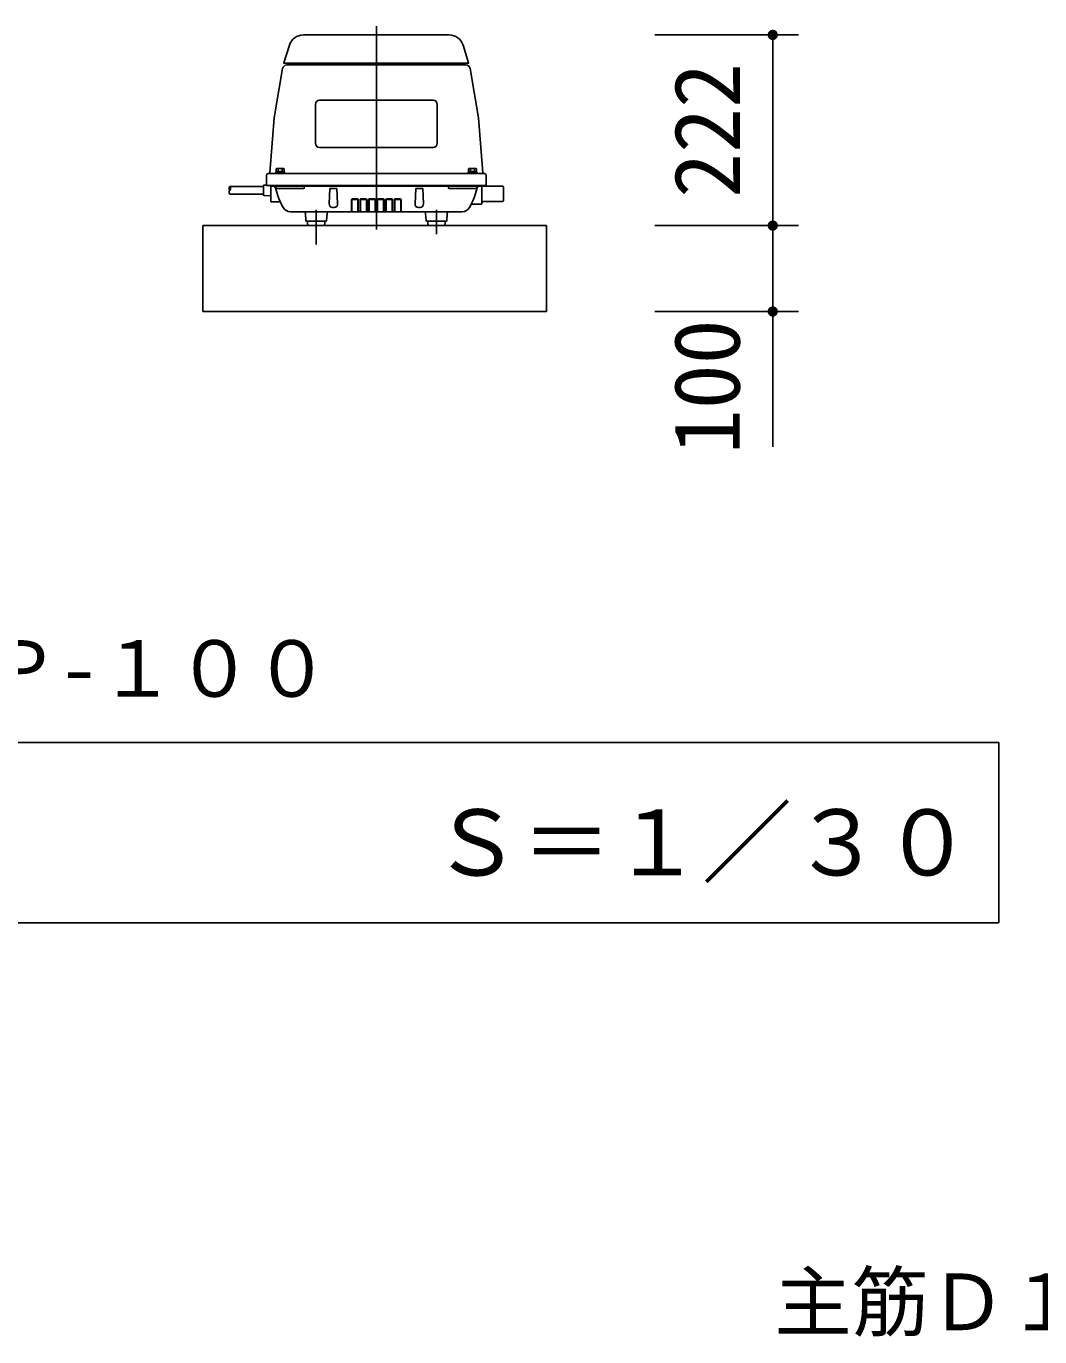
# Model space of a CAD drawing. Units: millimetres, scale not verified. Extents: x -8910 to 8910, y -6308 to 6308.
# Drawn here: x 1053 to 2233, y 2965 to 4491 of the extents above; entities that cross this region are included whole.
import ezdxf
from ezdxf.enums import TextEntityAlignment as Align

# ---------------------------------------------------------------- set-up
doc = ezdxf.new("R2010")
doc.units = ezdxf.units.MM
doc.header["$LTSCALE"] = 30
for name, color, linetype, lineweight in [('0-1_製作', 5, 'Continuous', 25), ('0-2_空気管', 3, 'Continuous', 25), ('0-B_07', 3, 'Continuous', 25)]:
    doc.layers.add(name, color=color, linetype=linetype, lineweight=lineweight)
doc.styles.add('ＭＳ ゴシック', font='')
doc.styles.get('ＭＳ ゴシック').set_extended_font_data('MS Gothic')

msp = doc.modelspace()

# ---------------------------------------------------------------- linework, layer by layer
at = {"layer": '0-1_製作', "color": 2}
for p, q in [((1952.51, 4481.17), (1785.33, 4481.17)), ((1922.51, 4481.17), (1922.51, 4259.17)), ((1952.51, 4259.17), (1785.33, 4259.17)), ((1922.51, 4259.17), (1922.51, 4159.17)), ((1952.51, 4159.17), (1785.33, 4159.17)), ((1922.51, 4159.17), (1922.51, 4001.6))]:
    msp.add_line(p, q, dxfattribs=at)
at = {"layer": '0-1_製作'}
for points in [[(1922.51, 4481.17), (1919.62, 4486.43), (1920.3, 4486.75)], [(1922.51, 4481.17), (1920.3, 4486.75), (1921.01, 4486.98)], [(1922.51, 4481.17), (1921.01, 4486.98), (1921.75, 4487.12)], [(1922.51, 4481.17), (1921.75, 4487.12), (1922.51, 4487.17)], [(1926.88, 4485.28), (1922.51, 4487.17), (1922.88, 4487.16)], [(1926.88, 4485.28), (1922.51, 4481.17), (1922.51, 4487.17)], [(1926.33, 4485.79), (1922.88, 4487.16), (1923.63, 4487.06)], [(1926.88, 4485.28), (1922.88, 4487.16), (1926.33, 4485.79)], [(1925.72, 4486.24), (1923.63, 4487.06), (1924.36, 4486.88)], [(1926.33, 4485.79), (1923.63, 4487.06), (1925.72, 4486.24)], [(1925.72, 4486.24), (1924.36, 4486.88), (1925.06, 4486.6)], [(1916.51, 4481.17), (1916.8, 4483.02), (1922.51, 4481.17)], [(1916.51, 4481.17), (1916.61, 4482.29), (1916.8, 4483.02)], [(1916.51, 4481.17), (1916.52, 4481.55), (1916.61, 4482.29)], [(1922.51, 4475.17), (1916.51, 4481.17), (1922.51, 4481.17)], [(1922.51, 4475.17), (1916.55, 4480.42), (1916.51, 4481.17)], [(1922.51, 4475.17), (1916.7, 4479.68), (1916.55, 4480.42)], [(1922.51, 4475.17), (1916.93, 4478.96), (1916.7, 4479.68)], [(1922.51, 4481.17), (1916.8, 4483.02), (1917.08, 4483.73)], [(1922.51, 4475.17), (1917.25, 4478.28), (1916.93, 4478.96)], [(1922.51, 4481.17), (1917.08, 4483.73), (1917.44, 4484.39)], [(1922.51, 4475.17), (1917.65, 4477.64), (1917.25, 4478.28)], [(1922.51, 4481.17), (1917.44, 4484.39), (1917.88, 4484.99)], [(1922.51, 4475.17), (1918.13, 4477.06), (1917.65, 4477.64)], [(1922.51, 4481.17), (1917.88, 4484.99), (1918.4, 4485.54)], [(1922.51, 4475.17), (1918.68, 4476.55), (1918.13, 4477.06)], [(1922.51, 4481.17), (1918.4, 4485.54), (1918.98, 4486.02)], [(1922.13, 4475.18), (1918.68, 4476.55), (1922.51, 4475.17)], [(1921.38, 4475.28), (1918.68, 4476.55), (1922.13, 4475.18)], [(1921.38, 4475.28), (1919.29, 4476.1), (1918.68, 4476.55)], [(1922.51, 4481.17), (1918.98, 4486.02), (1919.62, 4486.43)], [(1920.65, 4475.46), (1919.29, 4476.1), (1921.38, 4475.28)], [(1920.65, 4475.46), (1919.95, 4475.74), (1919.29, 4476.1)], [(1927.36, 4484.7), (1922.51, 4481.17), (1926.88, 4485.28)], [(1927.76, 4484.06), (1922.51, 4481.17), (1927.36, 4484.7)], [(1928.09, 4483.38), (1922.51, 4481.17), (1927.76, 4484.06)], [(1928.32, 4482.66), (1922.51, 4481.17), (1928.09, 4483.38)], [(1928.46, 4481.92), (1922.51, 4481.17), (1928.32, 4482.66)], [(1928.51, 4481.17), (1922.51, 4481.17), (1928.46, 4481.92)], [(1928.5, 4480.79), (1922.51, 4481.17), (1928.51, 4481.17)], [(1928.4, 4480.05), (1922.51, 4481.17), (1928.5, 4480.79)], [(1928.21, 4479.32), (1922.51, 4481.17), (1928.4, 4480.05)], [(1927.94, 4478.62), (1922.51, 4481.17), (1928.21, 4479.32)], [(1927.94, 4478.62), (1922.51, 4475.17), (1922.51, 4481.17)], [(1927.57, 4477.96), (1922.51, 4475.17), (1927.94, 4478.62)], [(1927.13, 4477.35), (1922.51, 4475.17), (1927.57, 4477.96)], [(1926.61, 4476.8), (1922.51, 4475.17), (1927.13, 4477.35)], [(1926.03, 4476.32), (1922.51, 4475.17), (1926.61, 4476.8)], [(1925.4, 4475.91), (1922.51, 4475.17), (1926.03, 4476.32)], [(1924.72, 4475.59), (1922.51, 4475.17), (1925.4, 4475.91)], [(1924, 4475.36), (1922.51, 4475.17), (1924.72, 4475.59)], [(1923.26, 4475.22), (1922.51, 4475.17), (1924, 4475.36)], [(1916.51, 4259.17), (1916.8, 4261.02), (1922.51, 4259.17)], [(1916.51, 4259.17), (1916.61, 4260.29), (1916.8, 4261.02)], [(1916.51, 4259.17), (1916.52, 4259.55), (1916.61, 4260.29)], [(1922.51, 4253.17), (1916.51, 4259.17), (1922.51, 4259.17)], [(1922.51, 4253.17), (1916.55, 4258.42), (1916.51, 4259.17)], [(1922.51, 4253.17), (1916.7, 4257.68), (1916.55, 4258.42)], [(1922.51, 4259.17), (1916.8, 4261.02), (1917.08, 4261.73)], [(1922.51, 4259.17), (1917.08, 4261.73), (1917.44, 4262.39)], [(1922.51, 4259.17), (1917.44, 4262.39), (1917.88, 4262.99)], [(1922.51, 4259.17), (1917.88, 4262.99), (1918.4, 4263.54)], [(1922.51, 4259.17), (1918.4, 4263.54), (1918.98, 4264.02)], [(1922.51, 4259.17), (1918.98, 4264.02), (1919.62, 4264.43)], [(1922.51, 4259.17), (1919.62, 4264.43), (1920.3, 4264.75)], [(1922.51, 4259.17), (1920.3, 4264.75), (1921.01, 4264.98)], [(1922.51, 4259.17), (1921.01, 4264.98), (1921.75, 4265.12)], [(1922.51, 4259.17), (1921.75, 4265.12), (1922.51, 4265.17)], [(1926.88, 4263.28), (1922.51, 4265.17), (1922.88, 4265.16)], [(1927.36, 4262.7), (1922.51, 4265.17), (1926.88, 4263.28)], [(1927.36, 4262.7), (1922.51, 4259.17), (1922.51, 4265.17)], [(1927.76, 4262.06), (1922.51, 4259.17), (1927.36, 4262.7)], [(1928.09, 4261.38), (1922.51, 4259.17), (1927.76, 4262.06)], [(1928.32, 4260.66), (1922.51, 4259.17), (1928.09, 4261.38)], [(1928.46, 4259.92), (1922.51, 4259.17), (1928.32, 4260.66)], [(1928.51, 4259.17), (1922.51, 4259.17), (1928.46, 4259.92)], [(1928.5, 4258.79), (1922.51, 4259.17), (1928.51, 4259.17)], [(1928.4, 4258.05), (1922.51, 4259.17), (1928.5, 4258.79)], [(1928.21, 4257.32), (1922.51, 4259.17), (1928.4, 4258.05)], [(1927.94, 4256.62), (1922.51, 4259.17), (1928.21, 4257.32)], [(1927.94, 4256.62), (1922.51, 4253.17), (1922.51, 4259.17)], [(1926.33, 4263.79), (1922.88, 4265.16), (1923.63, 4265.06)], [(1926.88, 4263.28), (1922.88, 4265.16), (1926.33, 4263.79)], [(1925.72, 4264.24), (1923.63, 4265.06), (1924.36, 4264.88)], [(1926.33, 4263.79), (1923.63, 4265.06), (1925.72, 4264.24)], [(1925.72, 4264.24), (1924.36, 4264.88), (1925.06, 4264.6)], [(1922.51, 4253.17), (1916.93, 4256.96), (1916.7, 4257.68)], [(1922.51, 4253.17), (1917.25, 4256.28), (1916.93, 4256.96)], [(1922.51, 4253.17), (1917.65, 4255.64), (1917.25, 4256.28)], [(1922.51, 4253.17), (1918.13, 4255.06), (1917.65, 4255.64)], [(1922.13, 4253.18), (1918.13, 4255.06), (1922.51, 4253.17)], [(1922.13, 4253.18), (1918.68, 4254.55), (1918.13, 4255.06)], [(1921.38, 4253.28), (1918.68, 4254.55), (1922.13, 4253.18)], [(1921.38, 4253.28), (1919.29, 4254.1), (1918.68, 4254.55)], [(1920.65, 4253.46), (1919.29, 4254.1), (1921.38, 4253.28)], [(1920.65, 4253.46), (1919.95, 4253.74), (1919.29, 4254.1)], [(1927.57, 4255.96), (1922.51, 4253.17), (1927.94, 4256.62)], [(1927.13, 4255.35), (1922.51, 4253.17), (1927.57, 4255.96)], [(1926.61, 4254.8), (1922.51, 4253.17), (1927.13, 4255.35)], [(1926.03, 4254.32), (1922.51, 4253.17), (1926.61, 4254.8)], [(1925.4, 4253.91), (1922.51, 4253.17), (1926.03, 4254.32)], [(1924.72, 4253.59), (1922.51, 4253.17), (1925.4, 4253.91)], [(1924, 4253.36), (1922.51, 4253.17), (1924.72, 4253.59)], [(1923.26, 4253.22), (1922.51, 4253.17), (1924, 4253.36)], [(1916.51, 4159.17), (1916.8, 4161.02), (1922.51, 4159.17)], [(1916.51, 4159.17), (1916.61, 4160.29), (1916.8, 4161.02)], [(1916.51, 4159.17), (1916.52, 4159.55), (1916.61, 4160.29)], [(1922.51, 4153.17), (1916.51, 4159.17), (1922.51, 4159.17)], [(1922.51, 4153.17), (1916.55, 4158.42), (1916.51, 4159.17)], [(1922.51, 4153.17), (1916.7, 4157.68), (1916.55, 4158.42)], [(1922.51, 4153.17), (1916.93, 4156.96), (1916.7, 4157.68)], [(1922.51, 4159.17), (1916.8, 4161.02), (1917.08, 4161.73)], [(1922.51, 4153.17), (1917.25, 4156.28), (1916.93, 4156.96)], [(1922.51, 4159.17), (1917.08, 4161.73), (1917.44, 4162.39)], [(1922.51, 4153.17), (1917.65, 4155.64), (1917.25, 4156.28)], [(1922.51, 4159.17), (1917.44, 4162.39), (1917.88, 4162.99)], [(1922.51, 4153.17), (1918.13, 4155.06), (1917.65, 4155.64)], [(1922.51, 4159.17), (1917.88, 4162.99), (1918.4, 4163.54)], [(1922.13, 4153.18), (1918.13, 4155.06), (1922.51, 4153.17)], [(1922.13, 4153.18), (1918.68, 4154.55), (1918.13, 4155.06)], [(1922.51, 4159.17), (1918.4, 4163.54), (1918.98, 4164.02)], [(1921.38, 4153.28), (1918.68, 4154.55), (1922.13, 4153.18)], [(1921.38, 4153.28), (1919.29, 4154.1), (1918.68, 4154.55)], [(1922.51, 4159.17), (1918.98, 4164.02), (1919.62, 4164.43)], [(1920.65, 4153.46), (1919.29, 4154.1), (1921.38, 4153.28)], [(1920.65, 4153.46), (1919.95, 4153.74), (1919.29, 4154.1)], [(1922.51, 4159.17), (1919.62, 4164.43), (1920.3, 4164.75)], [(1922.51, 4159.17), (1920.3, 4164.75), (1921.01, 4164.98)], [(1922.51, 4159.17), (1921.01, 4164.98), (1921.75, 4165.12)], [(1922.51, 4159.17), (1921.75, 4165.12), (1922.51, 4165.17)], [(1926.88, 4163.28), (1922.51, 4165.17), (1922.88, 4165.16)], [(1927.36, 4162.7), (1922.51, 4165.17), (1926.88, 4163.28)], [(1927.36, 4162.7), (1922.51, 4159.17), (1922.51, 4165.17)], [(1927.76, 4162.06), (1922.51, 4159.17), (1927.36, 4162.7)], [(1928.09, 4161.38), (1922.51, 4159.17), (1927.76, 4162.06)], [(1928.32, 4160.66), (1922.51, 4159.17), (1928.09, 4161.38)], [(1928.46, 4159.92), (1922.51, 4159.17), (1928.32, 4160.66)], [(1928.51, 4159.17), (1922.51, 4159.17), (1928.46, 4159.92)], [(1928.5, 4158.79), (1922.51, 4159.17), (1928.51, 4159.17)], [(1928.4, 4158.05), (1922.51, 4159.17), (1928.5, 4158.79)], [(1928.21, 4157.32), (1922.51, 4159.17), (1928.4, 4158.05)], [(1927.94, 4156.62), (1922.51, 4159.17), (1928.21, 4157.32)], [(1927.94, 4156.62), (1922.51, 4153.17), (1922.51, 4159.17)], [(1927.57, 4155.96), (1922.51, 4153.17), (1927.94, 4156.62)], [(1927.13, 4155.35), (1922.51, 4153.17), (1927.57, 4155.96)], [(1926.61, 4154.8), (1922.51, 4153.17), (1927.13, 4155.35)], [(1926.03, 4154.32), (1922.51, 4153.17), (1926.61, 4154.8)], [(1925.4, 4153.91), (1922.51, 4153.17), (1926.03, 4154.32)], [(1924.72, 4153.59), (1922.51, 4153.17), (1925.4, 4153.91)], [(1924, 4153.36), (1922.51, 4153.17), (1924.72, 4153.59)], [(1923.26, 4153.22), (1922.51, 4153.17), (1924, 4153.36)], [(1926.33, 4163.79), (1922.88, 4165.16), (1923.63, 4165.06)], [(1926.88, 4163.28), (1922.88, 4165.16), (1926.33, 4163.79)], [(1925.72, 4164.24), (1923.63, 4165.06), (1924.36, 4164.88)], [(1926.33, 4163.79), (1923.63, 4165.06), (1925.72, 4164.24)], [(1925.72, 4164.24), (1924.36, 4164.88), (1925.06, 4164.6)]]:
    msp.add_solid(points, dxfattribs=at)
at = {"layer": '0-B_07'}
for p, q in [((1460.91, 4254.62), (1460.91, 4491.33)), ((1545.81, 4481.17), (1376.01, 4481.17)), ((1353.36, 4448.67), (1359.67, 4469.17)), ((1568.36, 4448.67), (1562.05, 4469.17)), ((1341.91, 4384.67), (1351.7, 4442.01)), ((1353.36, 4448.67), (1353.36, 4448.47)), ((1568.06, 4448.17), (1353.66, 4448.17)), ((1356.62, 4446.17), (1565.19, 4446.17)), ((1568.36, 4448.67), (1568.36, 4448.47)), ((1579.91, 4384.67), (1570.12, 4442.01)), ((1389.91, 4355.17), (1389.91, 4400.17)), ((1394.91, 4405.17), (1526.91, 4405.17)), ((1531.91, 4355.17), (1531.91, 4400.17)), ((1341.91, 4384.67), (1336.98, 4320.59)), ((1579.91, 4384.67), (1584.83, 4320.59)), ((1394.91, 4350.17), (1526.91, 4350.17)), ((1334.91, 4319.67), (1586.91, 4319.67)), ((1342.91, 4319.67), (1342.91, 4320.67)), ((1342.91, 4320.67), (1354.91, 4320.67)), ((1344.29, 4321.97), (1353.52, 4321.97)), ((1344.31, 4320.67), (1344.31, 4321.97)), ((1352.79, 4325.63), (1345.02, 4325.63)), ((1346.6, 4325.2), (1346.6, 4321.97)), ((1348.91, 4321.97), (1349.92, 4320.67)), ((1351.21, 4325.2), (1351.21, 4321.97)), ((1353.51, 4321.97), (1353.51, 4320.67)), ((1354.91, 4320.67), (1354.91, 4319.67)), ((1566.91, 4320.67), (1578.91, 4320.67)), ((1566.91, 4319.67), (1566.91, 4320.67)), ((1569.02, 4325.63), (1568.29, 4325.2)), ((1568.29, 4325.2), (1568.29, 4321.97)), ((1568.29, 4321.97), (1577.52, 4321.97)), ((1568.31, 4320.67), (1568.31, 4321.97)), ((1576.79, 4325.63), (1569.02, 4325.63)), ((1570.6, 4325.2), (1570.6, 4321.97)), ((1572.91, 4321.97), (1573.92, 4320.67)), ((1575.21, 4325.2), (1575.21, 4321.97)), ((1576.79, 4325.63), (1577.52, 4325.2)), ((1577.51, 4321.97), (1577.51, 4320.67)), ((1577.52, 4325.2), (1577.52, 4321.97)), ((1578.91, 4320.67), (1578.91, 4319.67)), ((1329.41, 4304.57), (1290.36, 4304.57)), ((1329.41, 4295.12), (1329.41, 4305.22)), ((1332.91, 4306.36), (1330.35, 4306.22)), ((1332.91, 4317.67), (1332.91, 4305.67)), ((1332.91, 4305.67), (1588.91, 4305.67)), ((1337.91, 4287.67), (1337.91, 4305.67)), ((1338.91, 4305.17), (1583.91, 4305.17)), ((1343.91, 4303.17), (1343.91, 4304.17)), ((1376.95, 4304.17), (1376.95, 4303.17)), ((1544.86, 4304.17), (1544.86, 4303.17)), ((1577.91, 4303.17), (1577.91, 4304.17)), ((1583.91, 4285.17), (1583.91, 4305.67)), ((1585.41, 4305.17), (1607.91, 4305.17)), ((1588.91, 4317.67), (1588.91, 4305.67)), ((1608.91, 4288.17), (1608.91, 4304.17)), ((1329.41, 4295.77), (1290.36, 4295.77)), ((1337.91, 4293.7), (1330.35, 4294.12)), ((1375.95, 4302.17), (1344.91, 4302.17)), ((1406.91, 4302.17), (1405.97, 4284.38)), ((1406.91, 4302.17), (1414.91, 4302.17)), ((1414.91, 4302.17), (1415.84, 4284.38)), ((1431.91, 4275.17), (1431.91, 4289.17)), ((1432.41, 4275.17), (1432.41, 4289.17)), ((1432.91, 4290.17), (1438.91, 4290.17)), ((1432.91, 4289.67), (1438.91, 4289.67)), ((1439.41, 4275.17), (1439.41, 4289.17)), ((1439.91, 4275.17), (1439.91, 4289.17)), ((1441.91, 4275.17), (1441.91, 4289.17)), ((1442.41, 4275.17), (1442.41, 4289.17)), ((1442.91, 4290.17), (1448.91, 4290.17)), ((1442.91, 4289.67), (1448.91, 4289.67)), ((1449.41, 4275.17), (1449.41, 4289.17)), ((1449.91, 4275.17), (1449.91, 4289.17)), ((1451.91, 4275.17), (1451.91, 4289.17)), ((1452.41, 4275.17), (1452.41, 4289.17)), ((1452.91, 4290.17), (1458.91, 4290.17)), ((1452.91, 4289.67), (1458.91, 4289.67)), ((1459.41, 4275.17), (1459.41, 4289.17)), ((1459.91, 4275.17), (1459.91, 4289.17)), ((1461.91, 4275.17), (1461.91, 4289.17)), ((1462.41, 4275.17), (1462.41, 4289.17)), ((1462.91, 4290.17), (1468.91, 4290.17)), ((1462.91, 4289.67), (1468.91, 4289.67)), ((1469.41, 4275.17), (1469.41, 4289.17)), ((1469.91, 4275.17), (1469.91, 4289.17)), ((1471.91, 4275.17), (1471.91, 4289.17)), ((1472.41, 4275.17), (1472.41, 4289.17)), ((1472.91, 4290.17), (1478.91, 4290.17)), ((1472.91, 4289.67), (1478.91, 4289.67)), ((1479.41, 4275.17), (1479.41, 4289.17)), ((1479.91, 4275.17), (1479.91, 4289.17)), ((1481.91, 4275.17), (1481.91, 4289.17)), ((1482.41, 4275.17), (1482.41, 4289.17)), ((1482.91, 4290.17), (1488.91, 4290.17)), ((1482.91, 4289.67), (1488.91, 4289.67)), ((1489.41, 4275.17), (1489.41, 4289.17)), ((1489.91, 4275.17), (1489.91, 4289.17)), ((1506.91, 4302.17), (1505.97, 4284.38)), ((1514.91, 4302.17), (1506.91, 4302.17)), ((1514.91, 4302.17), (1515.84, 4284.38)), ((1545.86, 4302.17), (1576.91, 4302.17)), ((1338.91, 4286.67), (1349.06, 4286.67)), ((1360.99, 4275.17), (1560.83, 4275.17)), ((1378.84, 4265.1), (1378.28, 4273.31)), ((1390.91, 4277.51), (1390.91, 4237.15)), ((1402.97, 4265.1), (1403.53, 4273.31)), ((1409.97, 4280.17), (1411.84, 4280.17)), ((1509.97, 4280.17), (1511.84, 4280.17)), ((1518.84, 4265.1), (1518.28, 4273.31)), ((1530.91, 4277.51), (1530.91, 4249.14)), ((1542.97, 4265.1), (1543.53, 4273.31)), ((1582.91, 4284.17), (1572.2, 4284.17)), ((1585.41, 4287.17), (1607.91, 4287.17)), ((1658.91, 4259.17), (1258.91, 4259.17)), ((1258.91, 4259.17), (1258.91, 4159.17)), ((1401.97, 4264.17), (1379.84, 4264.17)), ((1380.91, 4264.17), (1380.91, 4261.17)), ((1400.91, 4264.17), (1400.91, 4261.17)), ((1519.84, 4264.17), (1541.97, 4264.17)), ((1520.91, 4264.17), (1520.91, 4261.17)), ((1540.91, 4264.17), (1540.91, 4261.17)), ((1658.91, 4259.17), (1658.91, 4159.17)), ((1258.91, 4159.17), (1658.91, 4159.17)), ((2185.68, 3657.1), (25.67, 3657.1)), ((2185.68, 3447.1), (2185.68, 3657.1)), ((2185.68, 3447.1), (25.67, 3447.1))]:
    msp.add_line(p, q, dxfattribs=at)
for points in [[(1345.02, 4325.63), (1344.29, 4325.2), (1344.29, 4321.97)], [(1352.79, 4325.63), (1353.52, 4325.2), (1353.52, 4321.97)]]:
    msp.add_lwpolyline(points, dxfattribs=at)
for centre, radius, start, end in [((1375.92, 4464.17), 17, 90, 162.89727), ((1545.81, 4464.17), 17, 17.10273, 90), ((1356.62, 4441.17), 5, 90, 170.31121), ((1353.66, 4448.47), 0.3, 180, 270), ((1460.91, 3538.63), 911.5, 94.42951, 95.34274), ((1390.35, 4449.4), 2, 274.42951, 321.99439), ((1531.46, 4449.4), 2, 218.00561, 265.57049), ((1460.91, 3538.63), 911.5, 84.65726, 85.57049), ((1565.19, 4441.17), 5, 9.68879, 90), ((1568.06, 4448.47), 0.3, 270, 360), ((1394.91, 4400.17), 5, 90, 180), ((1526.91, 4400.17), 5, 0, 90), ((1394.91, 4355.17), 5, 180, 270), ((1526.91, 4355.17), 5, 270, 0), ((1334.91, 4317.67), 2, 90, 180), ((1335.98, 4320.67), 1, 270, 355.60129), ((1344.29, 4319.12), 6.51, 69.22909, 84.07042), ((1348.91, 4319.12), 6.51, 69.22909, 110.77091), ((1353.52, 4319.12), 6.51, 95.92958, 110.77091), ((1568.29, 4319.12), 6.51, 69.22909, 84.07042), ((1572.91, 4319.12), 6.51, 69.22909, 110.77091), ((1577.52, 4319.12), 6.51, 95.92958, 110.77091), ((1585.83, 4320.67), 1, 184.39871, 270), ((1586.91, 4317.67), 2, 360, 90), ((1292.67, 4302.37), 3.19, 136.39718, 223.60282), ((1288.05, 4302.37), 3.19, 316.39718, 43.60282), ((1330.41, 4305.22), 1, 93.17983, 180), ((1338.91, 4306.17), 1, 210, 270), ((1340.03, 4301.17), 4, 12.76368, 90), ((1342.91, 4304.17), 1, 0, 90), ((1377.95, 4304.17), 1, 90, 180), ((1543.86, 4304.17), 1, 0, 90), ((1581.78, 4301.17), 4, 90, 167.23632), ((1578.91, 4304.17), 1, 90, 180), ((1585.41, 4306.67), 1.5, 221.81031, 270), ((1607.91, 4304.17), 1, 0, 90), ((1292.67, 4297.97), 3.19, 136.39718, 223.60282), ((1330.41, 4295.12), 1, 180, 266.82017), ((1344.91, 4303.17), 1, 180, 270), ((1423.91, 4320.17), 82, 192.76368, 209.0853), ((1375.95, 4303.17), 1, 270, 360), ((1432.91, 4289.17), 1, 90, 180), ((1432.91, 4289.17), 0.5, 90, 180), ((1438.91, 4289.17), 1, 360, 90), ((1438.91, 4289.17), 0.5, 0, 90), ((1442.91, 4289.17), 1, 90, 180), ((1442.91, 4289.17), 0.5, 90, 180), ((1448.91, 4289.17), 1, 0, 90), ((1448.91, 4289.17), 0.5, 0, 90), ((1452.91, 4289.17), 1, 90, 180), ((1452.91, 4289.17), 0.5, 90, 180), ((1458.91, 4289.17), 1, 360, 90), ((1458.91, 4289.17), 0.5, 0, 90), ((1462.91, 4289.17), 1, 90, 180), ((1462.91, 4289.17), 0.5, 90, 180), ((1468.91, 4289.17), 1, 0, 90), ((1468.91, 4289.17), 0.5, 0, 90), ((1472.91, 4289.17), 1, 90, 180), ((1472.91, 4289.17), 0.5, 90, 180), ((1478.91, 4289.17), 1, 360, 90), ((1478.91, 4289.17), 0.5, 360, 90), ((1482.91, 4289.17), 1, 90, 180), ((1482.91, 4289.17), 0.5, 90, 180), ((1488.91, 4289.17), 1, 360, 90), ((1488.91, 4289.17), 0.5, 360, 90), ((1545.86, 4303.17), 1, 180, 270), ((1497.91, 4320.17), 82, 330.9147, 347.23632), ((1576.91, 4303.17), 1, 270, 360), ((1338.91, 4287.67), 1, 180, 270), ((1360.99, 4285.17), 10, 209.0853, 270), ((1376.29, 4273.17), 2, 3.90049, 90), ((1405.52, 4273.17), 2, 90, 176.09951), ((1409.97, 4284.17), 4, 177, 270), ((1411.84, 4284.17), 4, 270, 3), ((1509.97, 4284.17), 4, 177, 270), ((1511.84, 4284.17), 4, 270, 3), ((1516.29, 4273.17), 2, 3.90049, 90), ((1545.52, 4273.17), 2, 90, 176.09951), ((1560.83, 4285.17), 10, 270, 330.9147), ((1572.2, 4283.17), 1, 90, 153.52655), ((1582.91, 4285.17), 1, 270, 0), ((1585.41, 4285.67), 1.5, 90, 180), ((1607.91, 4288.17), 1, 270, 360), ((1379.84, 4265.17), 1, 183.90049, 270), ((1382.91, 4261.17), 2, 180, 270), ((1398.91, 4261.17), 2, 270, 0), ((1401.97, 4265.17), 1, 270, 356.09951), ((1519.84, 4265.17), 1, 183.90049, 270), ((1522.91, 4261.17), 2, 180, 270), ((1538.91, 4261.17), 2, 270, 0), ((1541.97, 4265.17), 1, 270, 356.09951)]:
    msp.add_arc(centre, radius, start, end, dxfattribs=at)

# ---------------------------------------------------------------- texts
at = {"layer": '0-1_製作', "color": 4, "style": 'ＭＳ ゴシック'}
for s, p in [('222', (1907.51, 4291.42)), ('100', (1907.1, 3992.9))]:
    msp.add_text(s, height=76.98, rotation=90, dxfattribs=at).set_placement(p, align=Align.BOTTOM_LEFT)
msp.add_text('主筋Ｄ１３－２００＠ダブル', height=65.98, dxfattribs=at).set_placement((1924.43, 2953.13), align=Align.BOTTOM_LEFT)
at = {"layer": '0-2_空気管', "color": 4, "style": 'ＭＳ ゴシック'}
msp.add_text('ＨＰ-１００', height=65.98, dxfattribs=at).set_placement((912.46, 3690.66), align=Align.BOTTOM_LEFT)
at = {"layer": '0-B_07', "color": 4, "style": 'ＭＳ ゴシック'}
msp.add_text('Ｓ＝１／３０', height=76.98, dxfattribs=at).set_placement((1524.95, 3479.35), align=Align.BOTTOM_LEFT)

doc.saveas('drawing.dxf')
